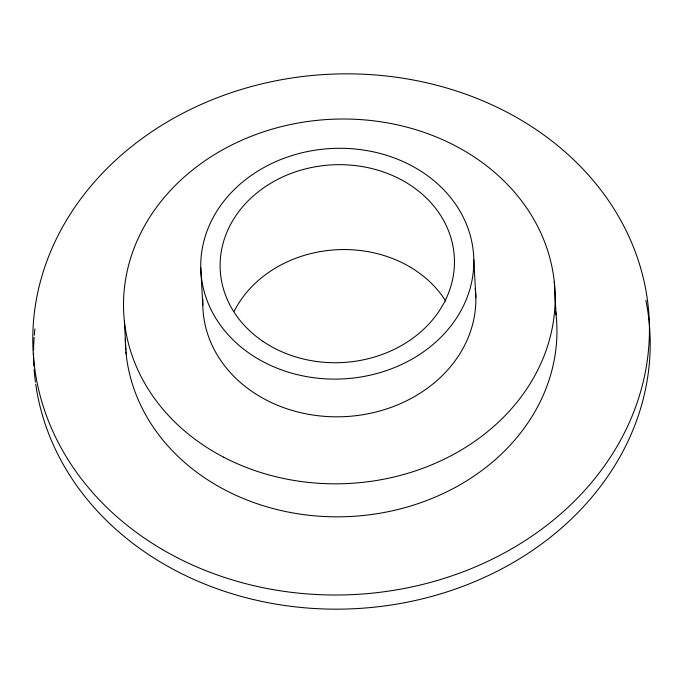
<?xml version="1.0" encoding="UTF-8"?>
<svg xmlns="http://www.w3.org/2000/svg" width="683" height="683" viewBox="0 0 683 683"><rect width="100%" height="100%" fill="white"/><g stroke="black" fill="none" stroke-linecap="round" stroke-linejoin="round"><path stroke-width="1.02" d="M554.306 281.891L556.09 314.897M473.814 259.711A136.6 115.333 -3.1 0 1 270.938 365.576A136.6 115.333 -3.1 0 1 267.104 165.807A136.6 115.333 -3.1 0 1 473.814 259.711L475.855 297.429M200.759 267.685L202.8 305.403M124.357 320.95L126.142 353.956M645.879 300.324A308.46 260.436 -3.1 0 1 385.963 605.761A308.46 260.436 -3.1 0 1 35.738 384.273M35.448 382.164A308.46 260.436 -3.1 0 1 34.141 369.401M33.928 366.19A308.46 260.436 -3.1 0 1 33.561 353.35M33.578 350.14A308.46 260.436 -3.1 0 1 34.141 337.351M34.304 335.225A308.46 260.436 -3.1 0 1 34.918 328.899M234.218 311.2A117.211 98.967 -3.1 0 1 337.504 249.705A117.211 98.967 -3.1 0 1 445.803 301.237M555.731 311.807A215.922 182.31 -3.1 0 1 360.889 515.733A215.922 182.31 -3.1 0 1 125.937 351.899M125.757 349.833A215.922 182.31 -3.1 0 1 125.288 338.418M475.257 288.397A136.6 115.333 -3.1 0 1 343.327 416.69A136.6 115.333 -3.1 0 1 202.877 299.367M162.588 549.627A308.46 260.436 -3.1 0 0 648.082 354.101A308.46 260.436 -3.1 0 0 212.678 99.556A308.46 260.436 -3.1 0 0 162.588 549.627M262.895 341.346A117.211 98.967 -3.1 0 0 452.872 278.101A117.211 98.967 -3.1 0 0 296.089 171.646A117.211 98.967 -3.1 0 0 262.895 341.346M223.665 457.192A215.922 182.31 -3.1 0 0 554.963 305.728A215.922 182.31 -3.1 0 0 239.357 141.33A215.922 182.31 -3.1 0 0 223.665 457.192"/></g></svg>
